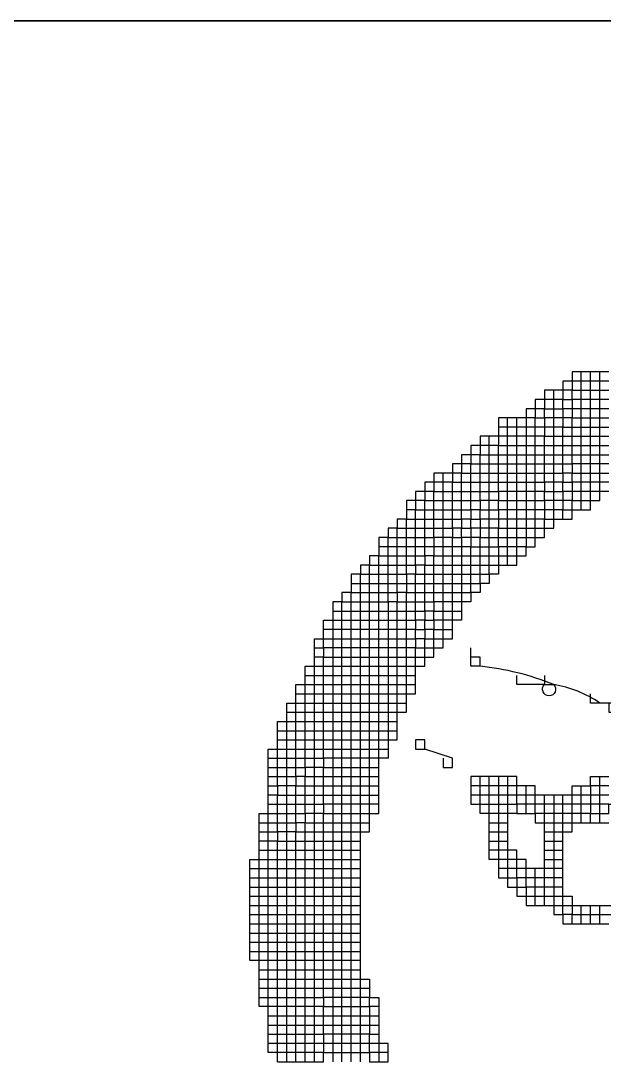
# Model space of a CAD drawing. Header units: millimetres. Extents: x 0 to 841, y 0 to 594.
# Drawn here: x 740.63 to 748.47, y 108.32 to 122.27 of the extents above; entities that cross this region are included whole.
import ezdxf
from ezdxf.enums import TextEntityAlignment as Align

# ---------------------------------------------------------------- set-up
doc = ezdxf.new("R2010")
doc.units = ezdxf.units.MM
doc.layers.add('GPDRAW', color=1, linetype='Continuous')
doc.layers.add('TEXT', color=255, linetype='Continuous')
doc.styles.add('ECL', font='', dxfattribs={"width": 0.7, "height": 3})
doc.styles.get('ECL').set_extended_font_data('FangSong_GB2312')

# ---------------------------------------------------------------- blocks, each defined once
blk = doc.blocks.new('*U21')
at = {"color": 32, "linetype": 'Continuous'}
for points in [[(-25.657, 11.85), (-26.251, 11.85), (-26.251, 11.701), (-26.4, 11.701), (-26.4, 11.553), (-26.697, 11.553), (-26.697, 11.404), (-26.845, 11.404), (-26.845, 11.256), (-26.994, 11.256), (-26.994, 11.107), (-27.439, 11.107), (-27.439, 10.959), (-27.439, 10.81), (-27.736, 10.81), (-27.736, 10.662), (-27.885, 10.662), (-27.885, 10.513), (-28.033, 10.513), (-28.033, 10.365), (-28.182, 10.365), (-28.182, 10.216), (-28.479, 10.216), (-28.479, 10.068), (-28.627, 10.068), (-28.627, 9.919), (-28.776, 9.919), (-28.776, 9.771), (-28.924, 9.771), (-28.924, 9.622), (-28.924, 9.474), (-29.073, 9.474), (-29.073, 9.325), (-29.221, 9.325), (-29.221, 9.177), (-29.37, 9.177), (-29.37, 9.028), (-29.37, 8.88), (-29.518, 8.88), (-29.518, 8.731), (-29.667, 8.731), (-29.667, 8.583), (-29.815, 8.583), (-29.815, 8.434), (-29.815, 8.286), (-29.964, 8.286), (-29.964, 8.137), (-30.112, 8.137), (-30.112, 7.989), (-30.112, 7.84), (-30.112, 7.692), (-30.112, 7.543), (-30.112, 7.395), (-30.112, 7.246), (-30.112, 7.098), (-30.112, 6.949), (-30.112, 6.801), (-30.112, 6.652), (-30.112, 6.504), (-30.112, 6.355), (-30.112, 6.207), (-30.112, 6.058), (-30.112, 5.91), (-30.112, 5.761), (-30.112, 5.613), (-30.112, 5.464), (-30.112, 5.316), (-30.112, 5.167), (-30.112, 5.019), (-30.112, 4.87), (-30.112, 4.722), (-30.112, 4.573), (-30.112, 4.425), (-30.112, 4.276), (-30.112, 4.128), (-30.112, 3.979), (-30.112, 3.831), (-30.112, 3.682), (-30.112, 3.534), (-30.112, 3.385), (-30.112, 3.237), (-30.112, 3.088), (-30.112, 2.94), (-30.112, 2.791), (-30.112, 2.643), (-30.112, 2.494), (-30.112, 2.346), (-30.112, 2.197), (-30.112, 2.049), (-30.112, 1.9), (-30.112, 1.752), (-30.112, 1.603), (-30.112, 1.455), (-30.112, 1.306), (-30.112, 1.158), (-30.112, 1.009), (-30.112, 0.861), (-30.112, 0.712)], [(-31.449, 3.831), (-31.3, 3.831), (-31.152, 3.831), (-31.003, 3.831), (-31.003, 3.979), (-30.855, 3.979), (-30.706, 3.979), (-30.706, 4.128), (-30.558, 4.128), (-30.558, 4.276), (-30.409, 4.276), (-30.261, 4.276), (-30.261, 4.425), (-30.112, 4.425), (-29.964, 4.425), (-29.815, 4.425), (-29.667, 4.425), (-29.518, 4.425), (-29.518, 4.573), (-29.518, 4.722), (-29.518, 4.87), (-29.518, 5.019), (-29.518, 5.167), (-29.518, 5.316), (-29.518, 5.464), (-29.518, 5.613), (-29.518, 5.761), (-29.518, 5.91), (-29.518, 6.058), (-29.518, 6.207), (-29.518, 6.355), (-29.518, 6.504), (-29.518, 6.652), (-29.518, 6.801), (-29.518, 6.949), (-29.518, 7.098), (-29.518, 7.246), (-29.518, 7.395), (-29.518, 7.543), (-29.518, 7.692), (-29.518, 7.84), (-29.518, 7.989), (-29.518, 8.137), (-29.37, 8.137), (-29.37, 8.286), (-29.221, 8.286), (-29.221, 8.434), (-29.221, 8.583), (-29.073, 8.583), (-29.073, 8.731), (-28.924, 8.731), (-28.924, 8.88), (-28.776, 8.88), (-28.776, 9.028), (-28.776, 9.177), (-28.627, 9.177), (-28.627, 9.325), (-28.479, 9.325), (-28.479, 9.474), (-28.33, 9.474), (-28.182, 9.474), (-28.182, 9.622), (-28.033, 9.622), (-28.033, 9.771), (-27.885, 9.771), (-27.885, 9.919), (-27.736, 9.919), (-27.736, 10.068), (-27.588, 10.068), (-27.439, 10.068), (-27.439, 10.216), (-27.291, 10.216), (-27.142, 10.216), (-26.994, 10.216), (-26.845, 10.216), (-26.697, 10.216), (-26.697, 10.365), (-26.548, 10.365), (-26.4, 10.365), (-26.4, 10.513), (-26.251, 10.513), (-26.251, 10.662), (-26.103, 10.662), (-25.954, 10.662), (-25.806, 10.662), (-25.657, 10.662)], [(-29.37, 4.87), (-29.37, 5.019), (-29.37, 5.167), (-29.37, 5.316), (-29.37, 5.464), (-29.37, 5.613), (-29.37, 5.761), (-29.37, 5.91), (-29.37, 6.058), (-29.37, 6.207), (-29.37, 6.355), (-29.37, 6.504), (-29.37, 6.652), (-29.37, 6.801), (-29.37, 6.949), (-29.37, 7.098), (-29.37, 7.246), (-29.37, 7.395), (-29.37, 7.543), (-29.37, 7.692), (-29.37, 7.84), (-29.37, 7.989), (-29.37, 8.137), (-29.221, 8.137), (-29.221, 8.286), (-29.073, 8.286), (-29.073, 8.434), (-29.073, 8.583), (-28.924, 8.583), (-28.924, 8.731), (-28.776, 8.731), (-28.776, 8.88), (-28.627, 8.88), (-28.627, 9.028), (-28.627, 9.177), (-28.479, 9.177), (-28.479, 9.325), (-28.33, 9.325), (-28.182, 9.325), (-28.182, 9.474), (-28.033, 9.474), (-28.033, 9.622), (-27.885, 9.622), (-27.885, 9.771), (-27.736, 9.771), (-27.736, 9.919), (-27.588, 9.919), (-27.439, 9.919), (-27.439, 10.068), (-27.291, 10.068), (-27.142, 10.068), (-26.994, 10.068), (-26.845, 10.068), (-26.697, 10.068), (-26.697, 10.216), (-26.548, 10.216), (-26.4, 10.216), (-26.4, 10.365), (-26.251, 10.365), (-26.251, 10.513), (-26.103, 10.513), (-25.954, 10.513), (-25.806, 10.513), (-25.657, 10.513)], [(-30.558, 6.949), (-30.409, 6.949), (-30.261, 6.949), (-30.261, 7.098), (-30.112, 7.098), (-29.964, 7.098), (-29.815, 7.098), (-29.667, 7.098), (-29.518, 7.098), (-29.37, 7.098), (-29.221, 7.098), (-29.073, 7.098), (-28.924, 7.098), (-28.776, 7.098), (-28.627, 7.098), (-28.627, 7.246), (-28.479, 7.246), (-28.479, 7.395), (-28.33, 7.395), (-28.33, 7.543), (-28.182, 7.543), (-28.182, 7.692), (-28.182, 7.84), (-28.182, 7.989), (-28.182, 8.137), (-28.182, 8.286), (-28.182, 8.434), (-28.182, 8.583), (-28.182, 8.731), (-28.182, 8.88), (-28.182, 9.028), (-28.182, 9.177), (-28.033, 9.177), (-28.033, 9.325), (-27.885, 9.325), (-27.885, 9.474), (-27.736, 9.474), (-27.736, 9.622), (-27.588, 9.622), (-27.439, 9.622), (-27.439, 9.771), (-27.291, 9.771), (-27.142, 9.771), (-26.994, 9.771), (-26.845, 9.771), (-26.697, 9.771), (-26.697, 9.919), (-26.548, 9.919), (-26.4, 9.919), (-26.4, 10.068), (-26.251, 10.068), (-26.251, 10.216), (-26.103, 10.216), (-25.954, 10.216), (-25.806, 10.216), (-25.657, 10.216)], [(-30.409, 0.712), (-30.409, 0.861), (-30.409, 1.009), (-30.409, 1.158), (-30.409, 1.306), (-30.409, 1.455), (-30.409, 1.603), (-30.409, 1.752), (-30.409, 1.9), (-30.409, 2.049), (-30.409, 2.197), (-30.409, 2.346), (-30.409, 2.494), (-30.409, 2.643), (-30.409, 2.791), (-30.409, 2.94), (-30.409, 3.088), (-30.409, 3.237), (-30.409, 3.385), (-30.409, 3.534), (-30.409, 3.682), (-30.409, 3.831), (-30.409, 3.979), (-30.409, 4.128), (-30.409, 4.276), (-30.409, 4.425), (-30.409, 4.573), (-30.409, 4.722), (-30.409, 4.87), (-30.409, 5.019), (-30.409, 5.167), (-30.409, 5.316), (-30.409, 5.464), (-30.409, 5.613), (-30.409, 5.761), (-30.409, 5.91), (-30.409, 6.058), (-30.409, 6.207), (-30.409, 6.355), (-30.409, 6.504), (-30.409, 6.652), (-30.409, 6.801), (-30.409, 6.949), (-30.409, 7.098), (-30.409, 7.246), (-30.409, 7.395), (-30.409, 7.543), (-30.261, 7.543), (-30.261, 7.692), (-30.261, 7.84), (-30.112, 7.84), (-29.964, 7.84), (-29.815, 7.84), (-29.667, 7.84), (-29.518, 7.84), (-29.37, 7.84), (-29.221, 7.84), (-29.073, 7.84), (-28.924, 7.84), (-28.776, 7.84), (-28.776, 7.989), (-28.627, 7.989), (-28.627, 8.137), (-28.479, 8.137), (-28.479, 8.286), (-28.33, 8.286), (-28.182, 8.286), (-28.033, 8.286), (-27.885, 8.286), (-27.885, 8.434), (-27.736, 8.434), (-27.736, 8.583), (-27.588, 8.583), (-27.588, 8.731), (-27.588, 8.88), (-27.588, 9.028), (-27.588, 9.177), (-27.588, 9.325), (-27.588, 9.474), (-27.588, 9.622), (-27.588, 9.771), (-27.588, 9.919), (-27.588, 10.068), (-27.588, 10.216), (-27.588, 10.365), (-27.588, 10.513), (-27.588, 10.662), (-27.588, 10.81)], [(-30.855, 0.712), (-30.855, 0.861), (-30.855, 1.009), (-30.855, 1.158), (-30.855, 1.306), (-30.855, 1.455), (-30.855, 1.603), (-30.855, 1.752), (-30.855, 1.9), (-30.855, 2.049), (-30.855, 2.197), (-30.855, 2.346), (-30.855, 2.494), (-30.855, 2.643), (-30.855, 2.791), (-30.855, 2.94), (-30.855, 3.088), (-30.855, 3.237), (-30.855, 3.385), (-30.855, 3.534), (-30.855, 3.682), (-30.855, 3.831), (-30.855, 3.979), (-30.855, 4.128), (-30.855, 4.276), (-30.855, 4.425), (-30.855, 4.573), (-30.855, 4.722), (-30.855, 4.87), (-30.855, 5.019), (-30.855, 5.167), (-30.855, 5.316), (-30.855, 5.464), (-30.855, 5.613), (-30.855, 5.761), (-30.855, 5.91), (-30.855, 6.058), (-30.855, 6.207), (-30.855, 6.355), (-30.855, 6.504), (-30.706, 6.504), (-30.706, 6.652), (-30.706, 6.801), (-30.558, 6.801), (-30.558, 6.949), (-30.558, 7.098), (-30.409, 7.098), (-30.261, 7.098), (-30.261, 7.246), (-30.112, 7.246), (-29.964, 7.246), (-29.815, 7.246), (-29.667, 7.246), (-29.518, 7.246), (-29.37, 7.246), (-29.221, 7.246), (-29.073, 7.246), (-28.924, 7.246), (-28.776, 7.246), (-28.776, 7.395), (-28.627, 7.395), (-28.627, 7.543), (-28.479, 7.543), (-28.479, 7.692), (-28.33, 7.692), (-28.182, 7.692)], [(-30.706, 0.712), (-30.706, 0.861), (-30.706, 1.009), (-30.706, 1.158), (-30.706, 1.306), (-30.706, 1.455), (-30.706, 1.603), (-30.706, 1.752), (-30.706, 1.9), (-30.706, 2.049), (-30.706, 2.197), (-30.706, 2.346), (-30.855, 2.346), (-31.003, 2.346), (-31.003, 2.494), (-30.855, 2.494), (-30.706, 2.494), (-30.706, 2.643), (-30.558, 2.643), (-30.558, 2.791), (-30.409, 2.791), (-30.261, 2.791), (-30.261, 2.94), (-30.112, 2.94), (-29.964, 2.94), (-29.815, 2.94), (-29.667, 2.94)], [(-30.558, 0.712), (-30.558, 0.861), (-30.558, 1.009), (-30.558, 1.158), (-30.558, 1.306), (-30.558, 1.455), (-30.558, 1.603), (-30.558, 1.752), (-30.558, 1.9), (-30.558, 2.049), (-30.558, 2.197), (-30.558, 2.346), (-30.706, 2.346), (-30.706, 2.494), (-30.558, 2.494), (-30.558, 2.643), (-30.409, 2.643), (-30.261, 2.643), (-30.261, 2.791), (-30.112, 2.791), (-29.964, 2.791), (-29.815, 2.791), (-29.667, 2.791)]]:
    blk.add_lwpolyline(points, dxfattribs=at)
at = {"color": 15, "linetype": 'Continuous'}
for points in [[(-25.657, 11.701), (-25.806, 11.701), (-25.954, 11.701), (-26.103, 11.701), (-26.251, 11.701), (-26.251, 11.553), (-26.4, 11.553), (-26.4, 11.404), (-26.548, 11.404), (-26.697, 11.404), (-26.697, 11.256), (-26.845, 11.256), (-26.845, 11.107), (-26.994, 11.107), (-26.994, 10.959), (-26.994, 10.81), (-26.994, 10.662), (-26.994, 10.513), (-26.994, 10.365), (-26.994, 10.216), (-26.994, 10.068), (-26.994, 9.919), (-26.994, 9.771), (-26.994, 9.622), (-26.994, 9.474), (-26.994, 9.325), (-26.994, 9.177), (-26.994, 9.028), (-27.142, 9.028), (-27.291, 9.028), (-27.439, 9.028), (-27.439, 8.88), (-27.439, 8.731), (-27.439, 8.583), (-27.588, 8.583), (-27.588, 8.434), (-27.736, 8.434), (-27.736, 8.286), (-27.885, 8.286), (-27.885, 8.137), (-28.033, 8.137), (-28.182, 8.137), (-28.33, 8.137), (-28.479, 8.137), (-28.479, 7.989), (-28.627, 7.989), (-28.627, 7.84), (-28.776, 7.84), (-28.776, 7.692), (-28.924, 7.692), (-29.073, 7.692), (-29.221, 7.692), (-29.37, 7.692), (-29.518, 7.692), (-29.667, 7.692), (-29.815, 7.692), (-29.964, 7.692), (-30.112, 7.692), (-30.261, 7.692)], [(-25.657, 9.919), (-25.806, 9.919), (-25.954, 9.919), (-26.103, 9.919), (-26.251, 9.919), (-26.251, 9.771), (-26.4, 9.771), (-26.4, 9.622), (-26.548, 9.622), (-26.697, 9.622), (-26.697, 9.474), (-26.845, 9.474), (-26.994, 9.474), (-27.142, 9.474), (-27.291, 9.474), (-27.439, 9.474), (-27.439, 9.325), (-27.588, 9.325), (-27.736, 9.325), (-27.736, 9.177), (-27.885, 9.177), (-27.885, 9.028), (-28.033, 9.028), (-28.182, 9.028), (-28.33, 9.028), (-28.479, 9.028), (-28.627, 9.028), (-28.776, 9.028), (-28.924, 9.028), (-29.073, 9.028), (-29.221, 9.028), (-29.37, 9.028)], [(-31.3, 1.9), (-31.152, 1.9), (-31.003, 1.9), (-30.855, 1.9), (-30.706, 1.9), (-30.558, 1.9), (-30.409, 1.9), (-30.261, 1.9), (-30.261, 2.049), (-30.112, 2.049), (-29.964, 2.049), (-29.815, 2.049), (-29.667, 2.049), (-29.518, 2.049), (-29.518, 1.9), (-29.518, 1.752), (-29.37, 1.752), (-29.37, 1.603), (-29.37, 1.455), (-29.37, 1.306), (-29.37, 1.158), (-29.37, 1.009), (-29.37, 0.861), (-29.37, 0.712)], [(-29.221, 0.712), (-29.221, 0.861), (-29.221, 1.009), (-29.37, 1.009), (-29.518, 1.009), (-29.518, 1.158), (-29.667, 1.158), (-29.815, 1.158), (-29.964, 1.158), (-30.112, 1.158), (-30.261, 1.158), (-30.261, 1.009), (-30.409, 1.009), (-30.558, 1.009), (-30.706, 1.009), (-30.855, 1.009), (-31.003, 1.009), (-31.152, 1.009)]]:
    blk.add_lwpolyline(points, dxfattribs=at)
at = {"color": 13, "linetype": 'Continuous'}
for points in [[(-31.152, 5.316), (-31.003, 5.316), (-31.003, 5.464), (-30.855, 5.464), (-30.706, 5.464), (-30.706, 5.613), (-30.558, 5.613), (-30.558, 5.761), (-30.409, 5.761), (-30.261, 5.761), (-30.261, 5.91), (-30.112, 5.91), (-29.964, 5.91), (-29.815, 5.91), (-29.667, 5.91), (-29.518, 5.91), (-29.37, 5.91), (-29.221, 5.91), (-29.073, 5.91), (-29.073, 6.058), (-29.073, 6.207), (-29.073, 6.355), (-29.073, 6.504), (-29.073, 6.652), (-29.073, 6.801), (-29.073, 6.949), (-29.073, 7.098), (-29.073, 7.246), (-29.073, 7.395), (-29.073, 7.543), (-29.073, 7.692), (-29.073, 7.84), (-29.073, 7.989), (-29.073, 8.137), (-28.924, 8.137), (-28.924, 8.286), (-28.776, 8.286), (-28.776, 8.434), (-28.627, 8.434), (-28.627, 8.583), (-28.479, 8.583), (-28.479, 8.731), (-28.33, 8.731), (-28.182, 8.731), (-28.033, 8.731), (-27.885, 8.731), (-27.885, 8.88), (-27.736, 8.88), (-27.736, 9.028), (-27.588, 9.028), (-27.439, 9.028), (-27.439, 9.177), (-27.291, 9.177), (-27.142, 9.177), (-26.994, 9.177), (-26.845, 9.177), (-26.845, 9.325), (-26.845, 9.474), (-26.845, 9.622), (-26.845, 9.771), (-26.845, 9.919), (-26.845, 10.068), (-26.845, 10.216), (-26.845, 10.365), (-26.845, 10.513), (-26.845, 10.662), (-26.845, 10.81), (-26.845, 10.959), (-26.845, 11.107), (-26.697, 11.107), (-26.697, 11.256), (-26.548, 11.256), (-26.4, 11.256), (-26.4, 11.404), (-26.251, 11.404), (-26.251, 11.553), (-26.103, 11.553), (-25.954, 11.553), (-25.806, 11.553), (-25.657, 11.553)], [(-25.657, 11.256), (-25.806, 11.256), (-25.954, 11.256), (-26.103, 11.256), (-26.251, 11.256), (-26.251, 11.107), (-26.4, 11.107), (-26.4, 10.959), (-26.548, 10.959), (-26.697, 10.959), (-26.697, 10.81), (-26.845, 10.81), (-26.994, 10.81), (-27.142, 10.81), (-27.291, 10.81), (-27.439, 10.81), (-27.439, 10.662), (-27.588, 10.662), (-27.736, 10.662), (-27.736, 10.513), (-27.885, 10.513), (-27.885, 10.365), (-28.033, 10.365), (-28.033, 10.216), (-28.182, 10.216), (-28.182, 10.068), (-28.33, 10.068), (-28.479, 10.068), (-28.479, 9.919), (-28.627, 9.919), (-28.627, 9.771), (-28.776, 9.771), (-28.776, 9.622), (-28.924, 9.622)], [(-30.112, 7.989), (-29.964, 7.989), (-29.815, 7.989), (-29.667, 7.989), (-29.518, 7.989), (-29.37, 7.989), (-29.221, 7.989), (-29.073, 7.989), (-28.924, 7.989), (-28.776, 7.989), (-28.776, 8.137), (-28.627, 8.137), (-28.627, 8.286), (-28.479, 8.286), (-28.479, 8.434), (-28.33, 8.434), (-28.182, 8.434), (-28.033, 8.434), (-27.885, 8.434), (-27.885, 8.583), (-27.736, 8.583), (-27.736, 8.731), (-27.588, 8.731), (-27.439, 8.731), (-27.291, 8.731), (-27.142, 8.731), (-27.142, 8.88), (-26.994, 8.88), (-26.994, 9.028), (-26.845, 9.028), (-26.845, 9.177), (-26.697, 9.177), (-26.697, 9.325), (-26.697, 9.474), (-26.548, 9.474), (-26.4, 9.474), (-26.4, 9.622), (-26.251, 9.622), (-26.103, 9.622), (-25.954, 9.622), (-25.954, 9.771), (-25.806, 9.771), (-25.806, 9.919), (-25.806, 10.068), (-25.806, 10.216), (-25.806, 10.365), (-25.806, 10.513), (-25.806, 10.662), (-25.806, 10.81), (-25.806, 10.959), (-25.806, 11.107), (-25.806, 11.256), (-25.806, 11.404), (-25.806, 11.553), (-25.806, 11.701), (-25.806, 11.85)], [(-26.4, 9.474), (-26.251, 9.474), (-26.251, 9.622), (-26.251, 9.771), (-26.103, 9.771), (-25.954, 9.771), (-25.954, 9.919), (-25.954, 10.068), (-25.954, 10.216), (-25.954, 10.365), (-25.954, 10.513), (-25.954, 10.662), (-25.954, 10.81), (-25.954, 10.959), (-25.954, 11.107), (-25.954, 11.256), (-25.954, 11.404), (-25.954, 11.553), (-25.954, 11.701), (-25.954, 11.85)], [(-31.003, 5.91), (-30.855, 5.91), (-30.706, 5.91), (-30.706, 6.058), (-30.558, 6.058), (-30.558, 6.207), (-30.409, 6.207), (-30.261, 6.207), (-30.261, 6.355), (-30.112, 6.355), (-29.964, 6.355), (-29.815, 6.355), (-29.667, 6.355), (-29.518, 6.355), (-29.37, 6.355), (-29.221, 6.355), (-29.073, 6.355), (-28.924, 6.355), (-28.924, 6.504), (-28.924, 6.652), (-28.924, 6.801), (-28.924, 6.949), (-28.924, 7.098), (-28.924, 7.246), (-28.924, 7.395), (-28.924, 7.543), (-28.924, 7.692), (-28.924, 7.84), (-28.924, 7.989), (-28.924, 8.137), (-28.776, 8.137), (-28.776, 8.286), (-28.627, 8.286), (-28.627, 8.434), (-28.479, 8.434), (-28.479, 8.583), (-28.33, 8.583), (-28.182, 8.583), (-28.033, 8.583), (-27.885, 8.583), (-27.885, 8.731), (-27.736, 8.731), (-27.736, 8.88), (-27.588, 8.88), (-27.439, 8.88), (-27.291, 8.88), (-27.142, 8.88), (-27.142, 9.028), (-27.142, 9.177), (-27.142, 9.325), (-27.142, 9.474), (-27.142, 9.622), (-27.142, 9.771), (-27.142, 9.919), (-27.142, 10.068), (-27.142, 10.216), (-27.142, 10.365), (-27.142, 10.513), (-27.142, 10.662), (-27.142, 10.81), (-27.142, 10.959), (-27.142, 11.107)], [(-29.221, 0.861), (-29.37, 0.861), (-29.518, 0.861), (-29.518, 1.009), (-29.667, 1.009), (-29.815, 1.009), (-29.964, 1.009), (-30.112, 1.009), (-30.261, 1.009), (-30.261, 0.861), (-30.409, 0.861), (-30.558, 0.861), (-30.706, 0.861), (-30.855, 0.861), (-31.003, 0.861), (-31.152, 0.861), (-31.152, 1.009), (-31.152, 1.158), (-31.152, 1.306), (-31.152, 1.455), (-31.152, 1.603), (-31.152, 1.752), (-31.152, 1.9), (-31.152, 2.049), (-31.152, 2.197), (-31.152, 2.346), (-31.152, 2.494), (-31.152, 2.643), (-31.152, 2.791), (-31.152, 2.94), (-31.152, 3.088), (-31.152, 3.237), (-31.152, 3.385), (-31.152, 3.534), (-31.152, 3.682), (-31.152, 3.831), (-31.152, 3.979), (-31.152, 4.128), (-31.152, 4.276), (-31.152, 4.425), (-31.152, 4.573), (-31.152, 4.722), (-31.152, 4.87), (-31.152, 5.019), (-31.152, 5.167), (-31.152, 5.316), (-31.152, 5.464), (-31.152, 5.613), (-31.152, 5.761), (-31.003, 5.761), (-31.003, 5.91), (-31.003, 6.058), (-31.003, 6.207), (-30.855, 6.207), (-30.706, 6.207), (-30.706, 6.355), (-30.558, 6.355), (-30.558, 6.504), (-30.409, 6.504), (-30.261, 6.504), (-30.261, 6.652), (-30.112, 6.652), (-29.964, 6.652), (-29.815, 6.652), (-29.667, 6.652), (-29.518, 6.652), (-29.37, 6.652), (-29.221, 6.652), (-29.073, 6.652), (-28.924, 6.652), (-28.776, 6.652), (-28.776, 6.801), (-28.776, 6.949), (-28.776, 7.098), (-28.776, 7.246), (-28.627, 7.246), (-28.627, 7.395), (-28.479, 7.395), (-28.479, 7.543), (-28.33, 7.543), (-28.33, 7.692), (-28.33, 7.84), (-28.33, 7.989), (-28.33, 8.137), (-28.33, 8.286), (-28.33, 8.434), (-28.33, 8.583), (-28.33, 8.731), (-28.33, 8.88), (-28.33, 9.028), (-28.33, 9.177), (-28.33, 9.325), (-28.33, 9.474), (-28.33, 9.622), (-28.33, 9.771), (-28.33, 9.919), (-28.33, 10.068), (-28.33, 10.216)], [(-30.409, 7.395), (-30.261, 7.395), (-30.261, 7.543), (-30.112, 7.543), (-29.964, 7.543), (-29.815, 7.543), (-29.667, 7.543), (-29.518, 7.543), (-29.37, 7.543), (-29.221, 7.543), (-29.073, 7.543), (-28.924, 7.543), (-28.776, 7.543), (-28.776, 7.692), (-28.627, 7.692), (-28.627, 7.84), (-28.479, 7.84), (-28.479, 7.989), (-28.33, 7.989), (-28.182, 7.989), (-28.033, 7.989)], [(-29.37, 1.603), (-29.518, 1.603), (-29.518, 1.752), (-29.667, 1.752), (-29.815, 1.752), (-29.964, 1.752), (-30.112, 1.752), (-30.261, 1.752), (-30.261, 1.603), (-30.409, 1.603), (-30.558, 1.603), (-30.706, 1.603), (-30.855, 1.603), (-31.003, 1.603), (-31.152, 1.603), (-31.3, 1.603), (-31.3, 1.752), (-31.3, 1.9), (-31.3, 2.049), (-31.3, 2.197), (-31.3, 2.346), (-31.3, 2.494), (-31.3, 2.643), (-31.3, 2.791), (-31.3, 2.94), (-31.3, 3.088), (-31.3, 3.237), (-31.3, 3.385), (-31.3, 3.534), (-31.3, 3.682), (-31.3, 3.831), (-31.3, 3.979), (-31.3, 4.128), (-31.3, 4.276), (-31.3, 4.425), (-31.3, 4.573), (-31.3, 4.722), (-31.152, 4.722), (-31.003, 4.722), (-31.003, 4.87), (-30.855, 4.87), (-30.706, 4.87), (-30.706, 5.019), (-30.558, 5.019), (-30.558, 5.167), (-30.409, 5.167), (-30.261, 5.167), (-30.261, 5.316), (-30.112, 5.316), (-29.964, 5.316), (-29.815, 5.316), (-29.667, 5.316), (-29.518, 5.316), (-29.37, 5.316)], [(-31.003, 0.712), (-31.003, 0.861), (-31.003, 1.009), (-31.003, 1.158), (-31.003, 1.306), (-31.003, 1.455), (-31.003, 1.603), (-31.003, 1.752), (-31.003, 1.9), (-31.003, 2.049), (-31.003, 2.197), (-31.003, 2.346), (-31.152, 2.346), (-31.3, 2.346), (-31.449, 2.346), (-31.449, 2.494), (-31.449, 2.643), (-31.449, 2.791), (-31.449, 2.94), (-31.449, 3.088), (-31.449, 3.237), (-31.449, 3.385), (-31.449, 3.534), (-31.449, 3.682), (-31.449, 3.831), (-31.449, 3.979), (-31.3, 3.979), (-31.152, 3.979), (-31.003, 3.979), (-31.003, 4.128), (-30.855, 4.128), (-30.706, 4.128), (-30.706, 4.276), (-30.558, 4.276), (-30.558, 4.425), (-30.409, 4.425), (-30.261, 4.425), (-30.261, 4.573), (-30.112, 4.573), (-29.964, 4.573), (-29.815, 4.573), (-29.667, 4.573), (-29.518, 4.573)], [(-31.449, 3.682), (-31.3, 3.682), (-31.152, 3.682), (-31.003, 3.682), (-31.003, 3.831), (-30.855, 3.831), (-30.706, 3.831), (-30.706, 3.979), (-30.558, 3.979), (-30.558, 4.128), (-30.409, 4.128), (-30.261, 4.128), (-30.261, 4.276), (-30.112, 4.276), (-29.964, 4.276), (-29.815, 4.276), (-29.667, 4.276)], [(-31.449, 3.534), (-31.3, 3.534), (-31.152, 3.534), (-31.003, 3.534), (-31.003, 3.682), (-30.855, 3.682), (-30.706, 3.682), (-30.706, 3.831), (-30.558, 3.831), (-30.558, 3.979), (-30.409, 3.979), (-30.261, 3.979), (-30.261, 4.128), (-30.112, 4.128), (-29.964, 4.128), (-29.815, 4.128), (-29.667, 4.128)], [(-31.449, 3.385), (-31.3, 3.385), (-31.152, 3.385), (-31.003, 3.385), (-31.003, 3.534), (-30.855, 3.534), (-30.706, 3.534), (-30.706, 3.682), (-30.558, 3.682), (-30.558, 3.831), (-30.409, 3.831), (-30.261, 3.831), (-30.261, 3.979), (-30.112, 3.979), (-29.964, 3.979), (-29.815, 3.979), (-29.667, 3.979)], [(-31.449, 3.237), (-31.3, 3.237), (-31.152, 3.237), (-31.003, 3.237), (-31.003, 3.385), (-30.855, 3.385), (-30.706, 3.385), (-30.706, 3.534), (-30.558, 3.534), (-30.558, 3.682), (-30.409, 3.682), (-30.261, 3.682), (-30.261, 3.831), (-30.112, 3.831), (-29.964, 3.831), (-29.815, 3.831), (-29.667, 3.831)], [(-31.449, 3.088), (-31.3, 3.088), (-31.152, 3.088), (-31.003, 3.088), (-31.003, 3.237), (-30.855, 3.237), (-30.706, 3.237), (-30.706, 3.385), (-30.558, 3.385), (-30.558, 3.534), (-30.409, 3.534), (-30.261, 3.534), (-30.261, 3.682), (-30.112, 3.682), (-29.964, 3.682), (-29.815, 3.682), (-29.667, 3.682)], [(-31.449, 2.94), (-31.3, 2.94), (-31.152, 2.94), (-31.003, 2.94), (-31.003, 3.088), (-30.855, 3.088), (-30.706, 3.088), (-30.706, 3.237), (-30.558, 3.237), (-30.558, 3.385), (-30.409, 3.385), (-30.261, 3.385), (-30.261, 3.534), (-30.112, 3.534), (-29.964, 3.534), (-29.815, 3.534), (-29.667, 3.534)], [(-31.449, 2.791), (-31.3, 2.791), (-31.152, 2.791), (-31.003, 2.791), (-31.003, 2.94), (-30.855, 2.94), (-30.706, 2.94), (-30.706, 3.088), (-30.558, 3.088), (-30.558, 3.237), (-30.409, 3.237), (-30.261, 3.237), (-30.261, 3.385), (-30.112, 3.385), (-29.964, 3.385), (-29.815, 3.385), (-29.667, 3.385)], [(-31.449, 2.643), (-31.3, 2.643), (-31.152, 2.643), (-31.003, 2.643), (-31.003, 2.791), (-30.855, 2.791), (-30.706, 2.791), (-30.706, 2.94), (-30.558, 2.94), (-30.558, 3.088), (-30.409, 3.088), (-30.261, 3.088), (-30.261, 3.237), (-30.112, 3.237), (-29.964, 3.237), (-29.815, 3.237), (-29.667, 3.237)], [(-31.449, 2.494), (-31.3, 2.494), (-31.152, 2.494), (-31.003, 2.494), (-31.003, 2.643), (-30.855, 2.643), (-30.706, 2.643), (-30.706, 2.791), (-30.558, 2.791), (-30.558, 2.94), (-30.409, 2.94), (-30.261, 2.94), (-30.261, 3.088), (-30.112, 3.088), (-29.964, 3.088), (-29.815, 3.088), (-29.667, 3.088)], [(-31.3, 1.752), (-31.152, 1.752), (-31.003, 1.752), (-30.855, 1.752), (-30.706, 1.752), (-30.558, 1.752), (-30.409, 1.752), (-30.261, 1.752), (-30.261, 1.9), (-30.112, 1.9), (-29.964, 1.9), (-29.815, 1.9), (-29.667, 1.9), (-29.518, 1.9)], [(-31.152, 1.455), (-31.003, 1.455), (-30.855, 1.455), (-30.706, 1.455), (-30.558, 1.455), (-30.409, 1.455), (-30.261, 1.455), (-30.261, 1.603), (-30.112, 1.603), (-29.964, 1.603), (-29.815, 1.603), (-29.667, 1.603), (-29.518, 1.603), (-29.518, 1.455), (-29.37, 1.455)], [(-31.152, 1.306), (-31.003, 1.306), (-30.855, 1.306), (-30.706, 1.306), (-30.558, 1.306), (-30.409, 1.306), (-30.261, 1.306), (-30.261, 1.455), (-30.112, 1.455), (-29.964, 1.455), (-29.815, 1.455), (-29.667, 1.455), (-29.518, 1.455), (-29.518, 1.306), (-29.37, 1.306)], [(-31.152, 1.158), (-31.003, 1.158), (-30.855, 1.158), (-30.706, 1.158), (-30.558, 1.158), (-30.409, 1.158), (-30.261, 1.158), (-30.261, 1.306), (-30.112, 1.306), (-29.964, 1.306), (-29.815, 1.306), (-29.667, 1.306), (-29.518, 1.306), (-29.518, 1.158), (-29.37, 1.158)], [(-31.003, 0.712), (-30.855, 0.712), (-30.706, 0.712), (-30.558, 0.712), (-30.409, 0.712), (-30.261, 0.712), (-30.261, 0.861), (-30.112, 0.861), (-29.964, 0.861), (-29.815, 0.861), (-29.667, 0.861), (-29.518, 0.861), (-29.518, 0.712), (-29.37, 0.712), (-29.221, 0.712)]]:
    blk.add_lwpolyline(points, dxfattribs=at)
at = {"color": 22, "linetype": 'Continuous'}
for points in [[(-25.657, 11.404), (-25.806, 11.404), (-25.954, 11.404), (-26.103, 11.404), (-26.251, 11.404), (-26.251, 11.256), (-26.4, 11.256), (-26.4, 11.107), (-26.548, 11.107), (-26.697, 11.107), (-26.697, 10.959), (-26.845, 10.959), (-26.994, 10.959), (-27.142, 10.959), (-27.291, 10.959), (-27.439, 10.959)], [(-29.964, 0.712), (-29.964, 0.861), (-29.964, 1.009), (-29.964, 1.158), (-29.964, 1.306), (-29.964, 1.455), (-29.964, 1.603), (-29.964, 1.752), (-29.964, 1.9), (-29.964, 2.049), (-29.964, 2.197), (-29.964, 2.346), (-29.964, 2.494), (-29.964, 2.643), (-29.964, 2.791), (-29.964, 2.94), (-29.964, 3.088), (-29.964, 3.237), (-29.964, 3.385), (-29.964, 3.534), (-29.964, 3.682), (-29.964, 3.831), (-29.964, 3.979), (-29.964, 4.128), (-29.964, 4.276), (-29.964, 4.425), (-29.964, 4.573), (-29.964, 4.722), (-29.964, 4.87), (-29.964, 5.019), (-29.964, 5.167), (-29.964, 5.316), (-29.964, 5.464), (-29.964, 5.613), (-29.964, 5.761), (-29.964, 5.91), (-29.964, 6.058), (-29.964, 6.207), (-29.964, 6.355), (-29.964, 6.504), (-29.964, 6.652), (-29.964, 6.801), (-29.964, 6.949), (-29.964, 7.098), (-29.964, 7.246), (-29.964, 7.395), (-29.964, 7.543), (-29.964, 7.692), (-29.964, 7.84), (-29.964, 7.989), (-29.964, 8.137), (-29.815, 8.137), (-29.815, 8.286), (-29.667, 8.286), (-29.667, 8.434), (-29.667, 8.583), (-29.518, 8.583), (-29.518, 8.731), (-29.37, 8.731), (-29.37, 8.88), (-29.221, 8.88), (-29.221, 9.028), (-29.221, 9.177), (-29.073, 9.177), (-29.073, 9.325), (-28.924, 9.325), (-28.924, 9.474), (-28.776, 9.474), (-28.776, 9.622), (-28.627, 9.622), (-28.627, 9.771), (-28.479, 9.771), (-28.479, 9.919), (-28.33, 9.919), (-28.182, 9.919), (-28.182, 10.068), (-28.033, 10.068), (-28.033, 10.216), (-27.885, 10.216), (-27.885, 10.365), (-27.736, 10.365), (-27.736, 10.513), (-27.588, 10.513), (-27.439, 10.513), (-27.439, 10.662), (-27.291, 10.662), (-27.142, 10.662), (-26.994, 10.662), (-26.845, 10.662), (-26.697, 10.662), (-26.697, 10.81), (-26.548, 10.81), (-26.4, 10.81), (-26.4, 10.959), (-26.251, 10.959), (-26.251, 11.107), (-26.103, 11.107), (-25.954, 11.107), (-25.806, 11.107), (-25.657, 11.107)], [(-25.657, 10.365), (-25.806, 10.365), (-25.954, 10.365), (-26.103, 10.365), (-26.251, 10.365), (-26.251, 10.216), (-26.4, 10.216), (-26.4, 10.068), (-26.548, 10.068), (-26.697, 10.068), (-26.697, 9.919), (-26.845, 9.919), (-26.994, 9.919), (-27.142, 9.919), (-27.291, 9.919), (-27.439, 9.919), (-27.439, 9.771), (-27.588, 9.771), (-27.736, 9.771), (-27.736, 9.622), (-27.885, 9.622), (-27.885, 9.474), (-28.033, 9.474), (-28.033, 9.325), (-28.182, 9.325), (-28.182, 9.177), (-28.33, 9.177), (-28.479, 9.177), (-28.479, 9.028), (-28.479, 8.88), (-28.627, 8.88), (-28.627, 8.731), (-28.776, 8.731), (-28.776, 8.583), (-28.924, 8.583), (-28.924, 8.434), (-28.924, 8.286), (-29.073, 8.286), (-29.073, 8.137), (-29.221, 8.137), (-29.221, 7.989), (-29.221, 7.84), (-29.221, 7.692), (-29.221, 7.543), (-29.221, 7.395), (-29.221, 7.246), (-29.221, 7.098), (-29.221, 6.949), (-29.221, 6.801), (-29.221, 6.652), (-29.221, 6.504), (-29.221, 6.355), (-29.221, 6.207), (-29.221, 6.058), (-29.221, 5.91), (-29.221, 5.761), (-29.221, 5.613), (-29.37, 5.613), (-29.518, 5.613), (-29.667, 5.613), (-29.815, 5.613), (-29.964, 5.613), (-30.112, 5.613), (-30.261, 5.613), (-30.261, 5.464), (-30.409, 5.464), (-30.558, 5.464), (-30.558, 5.316), (-30.706, 5.316), (-30.706, 5.167), (-30.855, 5.167), (-31.003, 5.167), (-31.003, 5.019), (-31.152, 5.019)], [(-25.657, 10.068), (-25.806, 10.068), (-25.954, 10.068), (-26.103, 10.068), (-26.251, 10.068), (-26.251, 9.919), (-26.4, 9.919), (-26.4, 9.771), (-26.548, 9.771), (-26.697, 9.771), (-26.697, 9.622), (-26.845, 9.622), (-26.994, 9.622), (-27.142, 9.622), (-27.291, 9.622), (-27.439, 9.622), (-27.439, 9.474), (-27.588, 9.474), (-27.736, 9.474), (-27.736, 9.325), (-27.885, 9.325), (-27.885, 9.177), (-28.033, 9.177), (-28.033, 9.028), (-28.033, 8.88), (-28.033, 8.731), (-28.033, 8.583), (-28.033, 8.434), (-28.033, 8.286), (-28.033, 8.137), (-28.033, 7.989), (-28.033, 7.84), (-28.182, 7.84), (-28.33, 7.84), (-28.479, 7.84), (-28.479, 7.692), (-28.627, 7.692), (-28.627, 7.543), (-28.776, 7.543), (-28.776, 7.395), (-28.924, 7.395), (-29.073, 7.395), (-29.221, 7.395), (-29.37, 7.395), (-29.518, 7.395), (-29.667, 7.395), (-29.815, 7.395), (-29.964, 7.395), (-30.112, 7.395), (-30.261, 7.395), (-30.261, 7.246), (-30.409, 7.246)]]:
    blk.add_lwpolyline(points, dxfattribs=at)
at = {"color": 34, "linetype": 'Continuous'}
for points in [[(-29.815, 0.712), (-29.815, 0.861), (-29.815, 1.009), (-29.815, 1.158), (-29.815, 1.306), (-29.815, 1.455), (-29.815, 1.603), (-29.815, 1.752), (-29.815, 1.9), (-29.815, 2.049), (-29.815, 2.197), (-29.815, 2.346), (-29.815, 2.494), (-29.815, 2.643), (-29.815, 2.791), (-29.815, 2.94), (-29.815, 3.088), (-29.815, 3.237), (-29.815, 3.385), (-29.815, 3.534), (-29.815, 3.682), (-29.815, 3.831), (-29.815, 3.979), (-29.815, 4.128), (-29.815, 4.276), (-29.815, 4.425), (-29.815, 4.573), (-29.815, 4.722), (-29.815, 4.87), (-29.815, 5.019), (-29.815, 5.167), (-29.815, 5.316), (-29.815, 5.464), (-29.815, 5.613), (-29.815, 5.761), (-29.815, 5.91), (-29.815, 6.058), (-29.815, 6.207), (-29.815, 6.355), (-29.815, 6.504), (-29.815, 6.652), (-29.815, 6.801), (-29.815, 6.949), (-29.815, 7.098), (-29.815, 7.246), (-29.815, 7.395), (-29.815, 7.543), (-29.815, 7.692), (-29.815, 7.84), (-29.815, 7.989), (-29.815, 8.137), (-29.667, 8.137), (-29.667, 8.286), (-29.518, 8.286), (-29.518, 8.434), (-29.518, 8.583), (-29.37, 8.583), (-29.37, 8.731), (-29.221, 8.731), (-29.221, 8.88), (-29.073, 8.88), (-29.073, 9.028), (-29.073, 9.177), (-28.924, 9.177), (-28.924, 9.325), (-28.776, 9.325), (-28.776, 9.474), (-28.627, 9.474), (-28.627, 9.622), (-28.479, 9.622), (-28.479, 9.771), (-28.33, 9.771), (-28.182, 9.771), (-28.182, 9.919), (-28.033, 9.919), (-28.033, 10.068), (-27.885, 10.068), (-27.885, 10.216), (-27.736, 10.216), (-27.736, 10.365), (-27.588, 10.365), (-27.439, 10.365), (-27.439, 10.513), (-27.291, 10.513), (-27.142, 10.513), (-26.994, 10.513), (-26.845, 10.513), (-26.697, 10.513), (-26.697, 10.662), (-26.548, 10.662), (-26.4, 10.662), (-26.4, 10.81), (-26.251, 10.81), (-26.251, 10.959), (-26.103, 10.959), (-25.954, 10.959), (-25.806, 10.959), (-25.657, 10.959)], [(-29.667, 0.712), (-29.667, 0.861), (-29.667, 1.009), (-29.667, 1.158), (-29.667, 1.306), (-29.667, 1.455), (-29.667, 1.603), (-29.667, 1.752), (-29.667, 1.9), (-29.667, 2.049), (-29.667, 2.197), (-29.667, 2.346), (-29.667, 2.494), (-29.667, 2.643), (-29.667, 2.791), (-29.667, 2.94), (-29.667, 3.088), (-29.667, 3.237), (-29.667, 3.385), (-29.667, 3.534), (-29.667, 3.682), (-29.667, 3.831), (-29.667, 3.979), (-29.667, 4.128), (-29.667, 4.276), (-29.667, 4.425), (-29.667, 4.573), (-29.667, 4.722), (-29.667, 4.87), (-29.667, 5.019), (-29.667, 5.167), (-29.667, 5.316), (-29.667, 5.464), (-29.667, 5.613), (-29.667, 5.761), (-29.667, 5.91), (-29.667, 6.058), (-29.667, 6.207), (-29.667, 6.355), (-29.667, 6.504), (-29.667, 6.652), (-29.667, 6.801), (-29.667, 6.949), (-29.667, 7.098), (-29.667, 7.246), (-29.667, 7.395), (-29.667, 7.543), (-29.667, 7.692), (-29.667, 7.84), (-29.667, 7.989), (-29.667, 8.137), (-29.518, 8.137), (-29.518, 8.286), (-29.37, 8.286), (-29.37, 8.434), (-29.37, 8.583), (-29.221, 8.583), (-29.221, 8.731), (-29.073, 8.731), (-29.073, 8.88), (-28.924, 8.88), (-28.924, 9.028), (-28.924, 9.177), (-28.776, 9.177), (-28.776, 9.325), (-28.627, 9.325), (-28.627, 9.474), (-28.479, 9.474), (-28.479, 9.622), (-28.33, 9.622), (-28.182, 9.622), (-28.182, 9.771), (-28.033, 9.771), (-28.033, 9.919), (-27.885, 9.919), (-27.885, 10.068), (-27.736, 10.068), (-27.736, 10.216), (-27.588, 10.216), (-27.439, 10.216), (-27.439, 10.365), (-27.291, 10.365), (-27.142, 10.365), (-26.994, 10.365), (-26.845, 10.365), (-26.697, 10.365), (-26.697, 10.513), (-26.548, 10.513), (-26.4, 10.513), (-26.4, 10.662), (-26.251, 10.662), (-26.251, 10.81), (-26.103, 10.81), (-25.954, 10.81), (-25.806, 10.81), (-25.657, 10.81)]]:
    blk.add_lwpolyline(points, dxfattribs=at)
at = {"color": 23, "linetype": 'Continuous'}
for points in [[(-26.103, 9.622), (-26.103, 9.771), (-26.103, 9.919), (-26.103, 10.068), (-26.103, 10.216), (-26.103, 10.365), (-26.103, 10.513), (-26.103, 10.662), (-26.103, 10.81), (-26.103, 10.959), (-26.103, 11.107), (-26.103, 11.256), (-26.103, 11.404), (-26.103, 11.553), (-26.103, 11.701), (-26.103, 11.85)], [(-29.815, 8.434), (-29.667, 8.434), (-29.518, 8.434), (-29.37, 8.434), (-29.221, 8.434), (-29.073, 8.434), (-28.924, 8.434), (-28.776, 8.434), (-28.776, 8.583), (-28.627, 8.583), (-28.627, 8.731), (-28.479, 8.731), (-28.479, 8.88), (-28.33, 8.88), (-28.182, 8.88), (-28.033, 8.88), (-27.885, 8.88), (-27.885, 9.028), (-27.736, 9.028), (-27.736, 9.177), (-27.588, 9.177), (-27.439, 9.177), (-27.439, 9.325), (-27.291, 9.325), (-27.142, 9.325), (-26.994, 9.325), (-26.845, 9.325), (-26.697, 9.325), (-26.548, 9.325), (-26.548, 9.474), (-26.548, 9.622), (-26.548, 9.771), (-26.548, 9.919), (-26.548, 10.068), (-26.548, 10.216), (-26.548, 10.365), (-26.548, 10.513), (-26.548, 10.662), (-26.548, 10.81), (-26.548, 10.959), (-26.548, 11.107), (-26.548, 11.256), (-26.548, 11.404), (-26.548, 11.553)], [(-27.291, 8.731), (-27.291, 8.88), (-27.291, 9.028), (-27.291, 9.177), (-27.291, 9.325), (-27.291, 9.474), (-27.291, 9.622), (-27.291, 9.771), (-27.291, 9.919), (-27.291, 10.068), (-27.291, 10.216), (-27.291, 10.365), (-27.291, 10.513), (-27.291, 10.662), (-27.291, 10.81), (-27.291, 10.959), (-27.291, 11.107)], [(-30.706, 6.652), (-30.558, 6.652), (-30.558, 6.801), (-30.409, 6.801), (-30.261, 6.801), (-30.261, 6.949), (-30.112, 6.949), (-29.964, 6.949), (-29.815, 6.949), (-29.667, 6.949), (-29.518, 6.949), (-29.37, 6.949), (-29.221, 6.949), (-29.073, 6.949), (-28.924, 6.949), (-28.776, 6.949)], [(-30.855, 6.355), (-30.706, 6.355), (-30.706, 6.504), (-30.558, 6.504), (-30.558, 6.652), (-30.409, 6.652), (-30.261, 6.652), (-30.261, 6.801), (-30.112, 6.801), (-29.964, 6.801), (-29.815, 6.801), (-29.667, 6.801), (-29.518, 6.801), (-29.37, 6.801), (-29.221, 6.801), (-29.073, 6.801), (-28.924, 6.801), (-28.776, 6.801)], [(-31.003, 6.058), (-30.855, 6.058), (-30.706, 6.058), (-30.706, 6.207), (-30.558, 6.207), (-30.558, 6.355), (-30.409, 6.355), (-30.261, 6.355), (-30.261, 6.504), (-30.112, 6.504), (-29.964, 6.504), (-29.815, 6.504), (-29.667, 6.504), (-29.518, 6.504), (-29.37, 6.504), (-29.221, 6.504), (-29.073, 6.504), (-28.924, 6.504)], [(-31.152, 5.613), (-31.003, 5.613), (-31.003, 5.761), (-30.855, 5.761), (-30.706, 5.761), (-30.706, 5.91), (-30.558, 5.91), (-30.558, 6.058), (-30.409, 6.058), (-30.261, 6.058), (-30.261, 6.207), (-30.112, 6.207), (-29.964, 6.207), (-29.815, 6.207), (-29.667, 6.207), (-29.518, 6.207), (-29.37, 6.207), (-29.221, 6.207), (-29.073, 6.207)], [(-31.152, 5.464), (-31.003, 5.464), (-31.003, 5.613), (-30.855, 5.613), (-30.706, 5.613), (-30.706, 5.761), (-30.558, 5.761), (-30.558, 5.91), (-30.409, 5.91), (-30.261, 5.91), (-30.261, 6.058), (-30.112, 6.058), (-29.964, 6.058), (-29.815, 6.058), (-29.667, 6.058), (-29.518, 6.058), (-29.37, 6.058), (-29.221, 6.058), (-29.073, 6.058)], [(-31.152, 5.167), (-31.003, 5.167), (-31.003, 5.316), (-30.855, 5.316), (-30.706, 5.316), (-30.706, 5.464), (-30.558, 5.464), (-30.558, 5.613), (-30.409, 5.613), (-30.261, 5.613), (-30.261, 5.761), (-30.112, 5.761), (-29.964, 5.761), (-29.815, 5.761), (-29.667, 5.761), (-29.518, 5.761), (-29.37, 5.761), (-29.221, 5.761)], [(-31.152, 4.87), (-31.003, 4.87), (-31.003, 5.019), (-30.855, 5.019), (-30.706, 5.019), (-30.706, 5.167), (-30.558, 5.167), (-30.558, 5.316), (-30.409, 5.316), (-30.261, 5.316), (-30.261, 5.464), (-30.112, 5.464), (-29.964, 5.464), (-29.815, 5.464), (-29.667, 5.464), (-29.518, 5.464), (-29.37, 5.464)], [(-31.3, 4.573), (-31.152, 4.573), (-31.003, 4.573), (-31.003, 4.722), (-30.855, 4.722), (-30.706, 4.722), (-30.706, 4.87), (-30.558, 4.87), (-30.558, 5.019), (-30.409, 5.019), (-30.261, 5.019), (-30.261, 5.167), (-30.112, 5.167), (-29.964, 5.167), (-29.815, 5.167), (-29.667, 5.167), (-29.518, 5.167), (-29.37, 5.167)], [(-31.3, 4.425), (-31.152, 4.425), (-31.003, 4.425), (-31.003, 4.573), (-30.855, 4.573), (-30.706, 4.573), (-30.706, 4.722), (-30.558, 4.722), (-30.558, 4.87), (-30.409, 4.87), (-30.261, 4.87), (-30.261, 5.019), (-30.112, 5.019), (-29.964, 5.019), (-29.815, 5.019), (-29.667, 5.019), (-29.518, 5.019), (-29.37, 5.019)], [(-31.3, 4.128), (-31.152, 4.128), (-31.003, 4.128), (-31.003, 4.276), (-30.855, 4.276), (-30.706, 4.276), (-30.706, 4.425), (-30.558, 4.425), (-30.558, 4.573), (-30.409, 4.573), (-30.261, 4.573), (-30.261, 4.722), (-30.112, 4.722), (-29.964, 4.722), (-29.815, 4.722), (-29.667, 4.722), (-29.518, 4.722), (-29.37, 4.722), (-29.37, 4.87), (-29.518, 4.87), (-29.667, 4.87), (-29.815, 4.87), (-29.964, 4.87), (-30.112, 4.87), (-30.261, 4.87), (-30.261, 4.722), (-30.409, 4.722), (-30.558, 4.722), (-30.558, 4.573), (-30.706, 4.573), (-30.706, 4.425), (-30.855, 4.425), (-31.003, 4.425), (-31.003, 4.276), (-31.152, 4.276), (-31.3, 4.276)], [(-31.3, 2.197), (-31.152, 2.197), (-31.003, 2.197), (-30.855, 2.197), (-30.706, 2.197), (-30.558, 2.197), (-30.409, 2.197), (-30.261, 2.197), (-30.261, 2.346), (-30.409, 2.346), (-30.558, 2.346), (-30.558, 2.494), (-30.409, 2.494), (-30.261, 2.494), (-30.261, 2.643), (-30.112, 2.643), (-29.964, 2.643), (-29.815, 2.643), (-29.667, 2.643)], [(-31.3, 2.049), (-31.152, 2.049), (-31.003, 2.049), (-30.855, 2.049), (-30.706, 2.049), (-30.558, 2.049), (-30.409, 2.049), (-30.261, 2.049), (-30.261, 2.197), (-30.112, 2.197), (-29.964, 2.197), (-29.815, 2.197), (-29.667, 2.197)]]:
    blk.add_lwpolyline(points, dxfattribs=at)
at = {"color": 254, "linetype": 'Continuous'}
for points in [[(-27.736, 7.098), (-27.885, 7.098), (-27.885, 7.246), (-27.885, 7.395)], [(-28.33, 5.613), (-28.33, 5.464), (-28.182, 5.464), (-28.182, 5.613), (-28.627, 5.761)]]:
    blk.add_lwpolyline(points, dxfattribs=at)
for points in [[(-25.657, 6.504), (-25.657, 6.355), (-25.509, 6.355), (-25.36, 6.355), (-25.36, 6.504), (-25.806, 6.504, 0.113246), (-26.548, 6.801, 0.072391), (-27.736, 7.098), (-27.736, 7.246), (-27.885, 7.246)], [(-26.697, 6.949), (-26.697, 6.801), (-26.548, 6.801, -2.414214), (-26.697, 6.801), (-26.845, 6.801), (-26.994, 6.801), (-27.142, 6.801), (-27.142, 6.949)]]:
    blk.add_lwpolyline(points, format="xyb", dxfattribs=at)
at = {"color": 253, "linetype": 'Continuous'}
for points in [[(-25.806, 6.504), (-25.954, 6.504), (-25.954, 6.652)], [(-26.251, 5.019), (-26.251, 5.167), (-25.954, 5.167), (-25.954, 5.316), (-25.657, 5.316)]]:
    blk.add_lwpolyline(points, dxfattribs=at)
at = {"color": 9, "linetype": 'Continuous'}
blk.add_lwpolyline([(-28.627, 5.761), (-28.627, 5.91), (-28.776, 5.91), (-28.776, 5.761), (-28.627, 5.761)], dxfattribs=at)
at = {"color": 147, "linetype": 'Continuous'}
blk.add_lwpolyline([(-25.657, 5.167), (-25.806, 5.167), (-25.954, 5.167), (-25.954, 5.019), (-26.103, 5.019), (-26.251, 5.019), (-26.845, 5.019), (-26.845, 5.167), (-27.142, 5.167), (-27.142, 5.316), (-27.885, 5.316), (-27.885, 5.167), (-27.885, 5.019), (-27.885, 4.87), (-27.736, 4.87), (-27.588, 4.87), (-27.439, 4.87), (-27.291, 4.87), (-27.142, 4.87), (-27.142, 4.722), (-26.994, 4.722), (-26.845, 4.722), (-26.845, 4.573), (-26.697, 4.573), (-26.548, 4.573), (-26.4, 4.573), (-26.251, 4.573), (-26.103, 4.573), (-25.954, 4.573), (-25.806, 4.573), (-25.657, 4.573)], dxfattribs=at)
at = {"color": 167, "linetype": 'Continuous'}
for points in [[(-25.657, 5.019), (-25.806, 5.019), (-25.954, 5.019), (-25.954, 4.87), (-26.103, 4.87), (-26.251, 4.87), (-26.4, 4.87), (-26.548, 4.87), (-26.697, 4.87), (-26.845, 4.87), (-26.845, 5.019), (-26.994, 5.019), (-27.142, 5.019), (-27.142, 5.167), (-27.291, 5.167), (-27.439, 5.167), (-27.588, 5.167), (-27.736, 5.167), (-27.885, 5.167)], [(-25.657, 4.87), (-25.806, 4.87), (-25.954, 4.87), (-25.954, 4.722), (-26.103, 4.722), (-26.251, 4.722), (-26.4, 4.722), (-26.548, 4.722), (-26.697, 4.722), (-26.845, 4.722), (-26.845, 4.87), (-26.994, 4.87), (-27.142, 4.87), (-27.142, 5.019), (-27.291, 5.019), (-27.439, 5.019), (-27.588, 5.019), (-27.736, 5.019), (-27.885, 5.019)]]:
    blk.add_lwpolyline(points, dxfattribs=at)
at = {"color": 155, "linetype": 'Continuous'}
for points in [[(-27.142, 4.722), (-27.291, 4.722), (-27.439, 4.722), (-27.588, 4.722), (-27.736, 4.722), (-27.736, 4.87), (-27.736, 5.019), (-27.736, 5.167), (-27.736, 5.316)], [(-26.4, 3.534), (-26.548, 3.534), (-26.697, 3.534), (-26.845, 3.534), (-26.994, 3.534), (-26.994, 3.682), (-27.142, 3.682), (-27.142, 3.831), (-27.142, 3.979), (-27.291, 3.979), (-27.439, 3.979), (-27.588, 3.979), (-27.588, 4.128), (-27.588, 4.276), (-27.588, 4.425), (-27.588, 4.573), (-27.588, 4.722), (-27.588, 4.87), (-27.588, 5.019), (-27.588, 5.167), (-27.588, 5.316)], [(-27.291, 5.316), (-27.291, 5.167), (-27.291, 5.019), (-27.291, 4.87), (-27.291, 4.722), (-27.291, 4.573), (-27.291, 4.425), (-27.291, 4.276), (-27.291, 4.128), (-27.291, 3.979), (-27.291, 3.831), (-27.291, 3.682), (-27.142, 3.682), (-27.142, 3.534), (-26.994, 3.534), (-26.994, 3.385), (-26.845, 3.385), (-26.697, 3.385), (-26.548, 3.385), (-26.4, 3.385), (-26.251, 3.385), (-26.251, 3.237), (-25.063, 3.237)], [(-26.251, 2.94), (-26.251, 3.088), (-26.4, 3.088), (-26.4, 3.237), (-26.4, 3.385), (-26.4, 3.534), (-26.4, 3.682), (-26.4, 3.831), (-26.4, 3.979), (-26.4, 4.128), (-26.4, 4.276), (-26.4, 4.425), (-26.4, 4.573), (-26.4, 4.722), (-26.4, 4.87), (-26.4, 5.019)], [(-26.4, 3.682), (-26.548, 3.682), (-26.697, 3.682), (-26.845, 3.682), (-26.994, 3.682), (-26.994, 3.831), (-27.142, 3.831), (-27.291, 3.831), (-27.439, 3.831)]]:
    blk.add_lwpolyline(points, dxfattribs=at)
at = {"color": 145, "linetype": 'Continuous'}
for points in [[(-27.439, 5.316), (-27.439, 5.167), (-27.439, 5.019), (-27.439, 4.87), (-27.439, 4.722), (-27.439, 4.573), (-27.439, 4.425), (-27.439, 4.276), (-27.439, 4.128), (-27.439, 3.979), (-27.439, 3.831), (-27.439, 3.682), (-27.291, 3.682), (-27.291, 3.534), (-27.142, 3.534), (-27.142, 3.385), (-26.994, 3.385), (-26.994, 3.237), (-26.845, 3.237), (-26.697, 3.237), (-26.548, 3.237), (-26.548, 3.088), (-26.4, 3.088), (-26.4, 2.94), (-26.251, 2.94), (-26.103, 2.94), (-25.954, 2.94), (-25.806, 2.94), (-25.657, 2.94)], [(-27.588, 4.276), (-27.439, 4.276), (-27.291, 4.276)], [(-26.103, 2.94), (-26.103, 3.088), (-26.103, 3.237)]]:
    blk.add_lwpolyline(points, dxfattribs=at)
at = {"color": 157, "linetype": 'Continuous'}
for points in [[(-25.806, 4.573), (-25.806, 4.722), (-25.806, 4.87), (-25.806, 5.019), (-25.806, 5.167), (-25.806, 5.316)], [(-25.954, 4.573), (-25.954, 4.722), (-25.806, 4.722), (-25.657, 4.722), (-25.657, 4.87), (-25.509, 4.87), (-25.36, 4.87), (-25.212, 4.87), (-25.212, 5.019), (-25.063, 5.019), (-24.915, 5.019), (-24.915, 5.167), (-24.766, 5.167), (-24.618, 5.167), (-24.469, 5.167), (-24.321, 5.167), (-24.321, 5.019), (-24.172, 5.019), (-24.024, 5.019), (-24.024, 4.87), (-23.875, 4.87), (-23.875, 4.722)]]:
    blk.add_lwpolyline(points, dxfattribs=at)
at = {"color": 251, "linetype": 'Continuous'}
for points in [[(-26.994, 4.722), (-26.994, 4.87), (-26.994, 5.019), (-26.994, 5.167)], [(-26.103, 4.573), (-26.103, 4.722), (-26.103, 4.87), (-26.103, 5.019), (-26.103, 5.167)], [(-26.697, 4.425), (-26.548, 4.425), (-26.4, 4.425), (-26.251, 4.425), (-26.251, 4.573), (-26.251, 4.722), (-26.251, 4.87), (-26.251, 5.019)], [(-26.697, 3.237), (-26.697, 3.385), (-26.697, 3.534), (-26.697, 3.682), (-26.697, 3.831), (-26.697, 3.979), (-26.697, 4.128), (-26.697, 4.276), (-26.697, 4.425), (-26.697, 4.573), (-26.697, 4.722), (-26.697, 4.87), (-26.697, 5.019)]]:
    blk.add_lwpolyline(points, dxfattribs=at)
at = {"color": 137, "linetype": 'Continuous'}
blk.add_lwpolyline([(-26.548, 5.019), (-26.548, 4.87), (-26.548, 4.722), (-26.548, 4.573), (-26.548, 4.425), (-26.548, 4.276), (-26.548, 4.128), (-26.548, 3.979), (-26.548, 3.831), (-26.548, 3.682), (-26.548, 3.534), (-26.548, 3.385), (-26.548, 3.237), (-26.4, 3.237), (-26.251, 3.237), (-26.251, 3.088), (-26.103, 3.088), (-25.954, 3.088), (-25.806, 3.088), (-25.657, 3.088), (-25.509, 3.088), (-25.36, 3.088), (-25.212, 3.088), (-25.212, 3.237)], dxfattribs=at)
at = {"color": 8, "linetype": 'Continuous'}
for points in [[(-27.588, 4.573), (-27.439, 4.573), (-27.291, 4.573)], [(-27.588, 4.425), (-27.439, 4.425), (-27.291, 4.425)]]:
    blk.add_lwpolyline(points, dxfattribs=at)
at = {"color": 252, "linetype": 'Continuous'}
for points in [[(-26.697, 4.276), (-26.548, 4.276), (-26.4, 4.276)], [(-26.4, 3.831), (-26.548, 3.831), (-26.697, 3.831), (-26.994, 3.831), (-26.994, 3.979), (-27.142, 3.979), (-27.142, 4.128), (-27.291, 4.128), (-27.439, 4.128), (-27.588, 4.128)], [(-26.697, 4.128), (-26.548, 4.128), (-26.4, 4.128)], [(-26.697, 3.979), (-26.548, 3.979), (-26.4, 3.979)]]:
    blk.add_lwpolyline(points, dxfattribs=at)
at = {"color": 165, "linetype": 'Continuous'}
blk.add_lwpolyline([(-26.845, 3.237), (-26.845, 3.385), (-26.845, 3.534), (-26.845, 3.682), (-26.845, 3.831)], dxfattribs=at)
at = {"color": 153, "linetype": 'Continuous'}
for points in [[(-25.954, 2.94), (-25.954, 3.088), (-25.954, 3.237)], [(-25.806, 2.94), (-25.806, 3.088), (-25.806, 3.237)]]:
    blk.add_lwpolyline(points, dxfattribs=at)
at = {"color": 25, "linetype": 'Continuous'}
blk.add_lwpolyline([(-29.667, 2.346), (-29.815, 2.346), (-29.964, 2.346), (-30.112, 2.346), (-30.261, 2.346), (-30.261, 2.494), (-30.112, 2.494), (-29.964, 2.494), (-29.815, 2.494), (-29.667, 2.494)], dxfattribs=at)
blk = doc.blocks.new('XXDAFRAM-CH-HENG-A1')
at = {"layer": 'GPDRAW', "color": 4, "linetype": 'Continuous'}
blk.add_line((831, 122.267), (646, 122.267), dxfattribs=at)
blk.add_line((831, 122.267), (646, 122.267), dxfattribs=at)
at = {"layer": 'GPDRAW', "color": 1, "linetype": 'Continuous'}
blk.add_line((646, 122.267), (831, 122.267), dxfattribs=at)
at = {"layer": 'TEXT', "xscale": 0.8333333333339397, "yscale": 0.8333333333334849, "zscale": 0.8333333333333334}
blk.add_blockref('*U21', (769.917, 107.668), dxfattribs=at)
at = {"linetype": 'Continuous', "style": 'ECL', "width": 0.7}
for tag, height, p in [('DESIGNSTATUS', 3.5, (818.853, 76.574)), ('DESIGNSTATUS', 3.5, (818.853, 76.574)), ('ENDESIGNSTATUS', 3.5, (818.89, 70.889)), ('ENDESIGNSTATUS', 3.5, (818.89, 70.889)), ('V', 4, (778.583, 63.46)), ('O', 4, (784.75, 63.46)), ('L', 4, (790.917, 63.46)), ('N', 4, (797.083, 63.46)), ('D', 4, (809.417, 63.46)), ('W', 4, (815.583, 63.46)), ('G', 4, (821.75, 63.46)), ('VEREN40', 4, (827.822, 63.302)), ('DWGNAME1', 5, (768.762, 48.806)), ('DWGENAME1', 5, (768.979, 42.707)), ('DWGNAME', 5, (768.733, 42.425)), ('DWGNAME2', 5, (769.115, 35.27)), ('DWGENAME', 5, (769.239, 35.309)), ('DWGENAME2', 5, (769.396, 28.811)), ('DWGNO', 5, (758.81, 15.139)), ('VEREN40', 4, (825.773, 15.223))]:
    blk.add_attdef(tag, text='', height=height, dxfattribs=at).set_placement(p, align=Align.MIDDLE)
at = {"style": 'ECL', "width": 0.7, "flags": 1}
for p in [(697.389, 48.278), (697.389, 40.278), (697.389, 32.278), (697.389, 24.278)]:
    blk.add_attdef('DATE', text='', height=5, dxfattribs=at).set_placement(p, align=Align.MIDDLE)
for tag, p in [('SJ1', (666.556, 44.278)), ('JH', (666.556, 36.278)), ('SH1', (666.556, 28.278)), ('PZ', (666.556, 20.278)), ('BL', (666.556, 10))]:
    blk.add_attdef(tag, p, '', height=5, dxfattribs=at)

msp = doc.modelspace()

# ---------------------------------------------------------------- block references
msp.add_blockref('XXDAFRAM-CH-HENG-A1', (0, 0))

doc.saveas('drawing.dxf')
